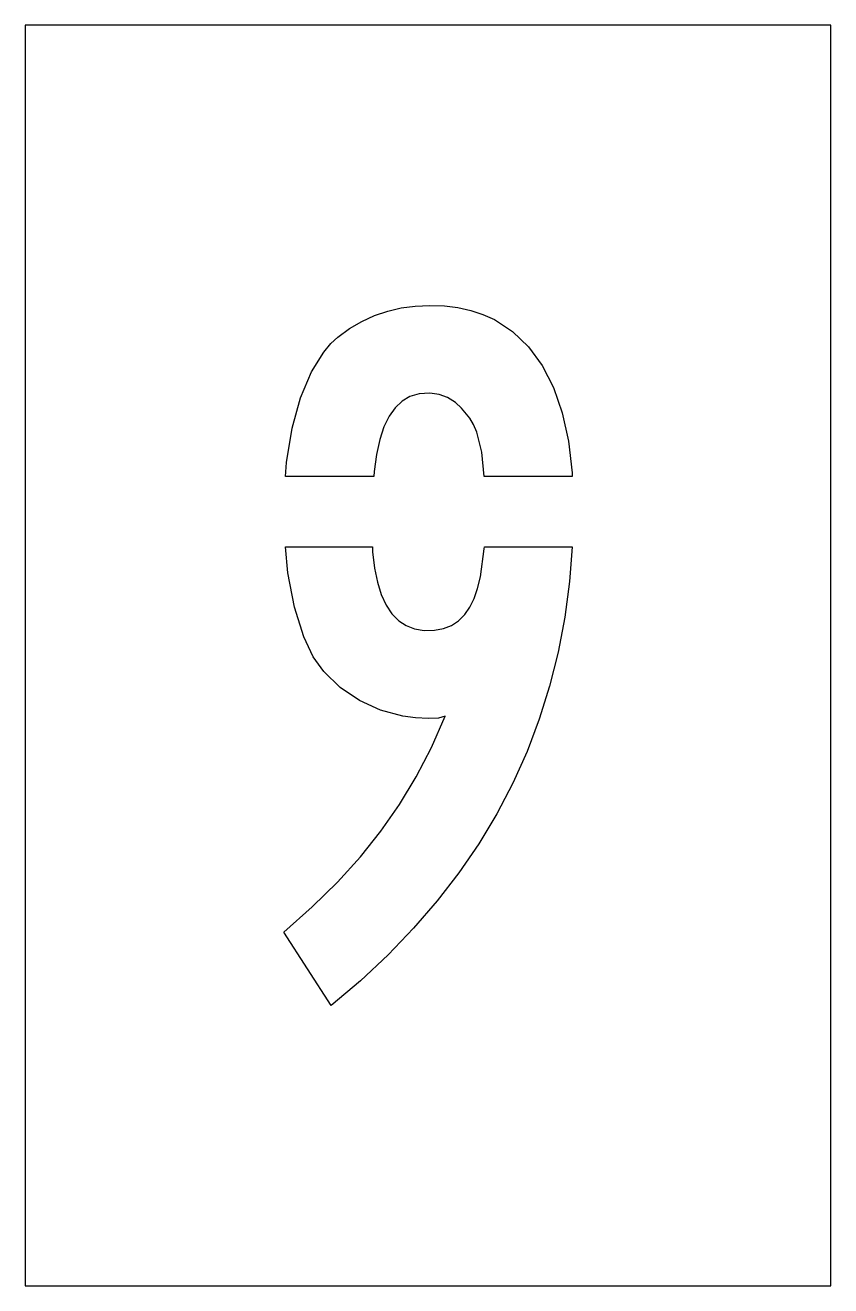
# Model space of a CAD drawing. Extents: x 0 to 5.75, y 0 to 9.
import ezdxf

# ---------------------------------------------------------------- set-up
doc = ezdxf.new("R2010")
doc.units = 0
doc.layers.add('CUT', color=7, linetype='Continuous')
doc.layers.add('OUTSIDE', color=1, linetype='Continuous')

msp = doc.modelspace()

# ---------------------------------------------------------------- linework, layer by layer
at = {"layer": 'CUT'}
for points in [[(3.2236, 6.0938), (3.2001, 6.1494), (3.1727, 6.1941), (3.1148, 6.2656), (3.0703, 6.3069), (3.014, 6.3419), (2.9539, 6.3639), (2.887, 6.3733), (2.811, 6.3675), (2.7465, 6.3482), (2.6904, 6.3159), (2.6403, 6.2692), (2.5972, 6.2083), (2.5609, 6.1329), (2.5311, 6.0429), (2.5072, 5.9359), (2.4897, 5.813), (2.4876, 5.7772), (1.8581, 5.7772), (1.8652, 5.8782), (1.905, 6.1224), (1.9648, 6.3394), (2.0438, 6.526), (2.1316, 6.6667), (2.1822, 6.7272), (2.2304, 6.773), (2.3147, 6.834), (2.4023, 6.8851), (2.4932, 6.9267), (2.5874, 6.9587), (2.6834, 6.9812), (2.7826, 6.9949), (2.887, 7), (2.9918, 6.9963), (3.0888, 6.9842), (3.1806, 6.9638), (3.2673, 6.9351), (3.3487, 6.8983), (3.4793, 6.8138), (3.5932, 6.7046), (3.6902, 6.571), (3.77, 6.4135), (3.8324, 6.2325), (3.8768, 6.0304), (3.9038, 5.8038), (3.9047, 5.7772), (3.2769, 5.7772), (3.2584, 5.9511)], [(3.7431, 4.2809), (3.6691, 4.0447), (3.5817, 3.8143), (3.4801, 3.5885), (3.3658, 3.37), (3.2373, 3.156), (3.0962, 2.9494), (2.9406, 2.7473), (2.7725, 2.5525), (2.5899, 2.3624), (2.3937, 2.1782), (2.1839, 2), (1.8453, 2.5257), (2.0479, 2.7049), (2.2291, 2.8828), (2.3922, 3.0625), (2.5387, 3.2459), (2.6711, 3.4358), (2.7906, 3.6341), (2.899, 3.844), (2.9973, 4.0672), (2.9493, 4.0536), (2.8776, 4.0508), (2.7861, 4.055), (2.6945, 4.0676), (2.5354, 4.1105), (2.385, 4.1792), (2.2483, 4.2722), (2.1308, 4.3856), (2.0556, 4.4905), (1.9884, 4.6342), (1.9225, 4.8457), (1.875, 5.0903), (1.8567, 5.2752), (2.479, 5.2752), (2.4799, 5.24), (2.4935, 5.1246), (2.5139, 5.0231), (2.541, 4.9351), (2.5757, 4.8592), (2.6173, 4.7968), (2.666, 4.7479), (2.7195, 4.7131), (2.7795, 4.6903), (2.8474, 4.6791), (2.9209, 4.6799), (2.9856, 4.6918), (3.0423, 4.7143), (3.0936, 4.7483), (3.1376, 4.793), (3.1727, 4.8441), (3.2034, 4.9065), (3.229, 4.9793), (3.2496, 5.0626), (3.2766, 5.2619), (3.2771, 5.2752), (3.9046, 5.2752), (3.8853, 5.0285), (3.8513, 4.7727), (3.8041, 4.5246)]]:
    msp.add_lwpolyline(points, close=True, dxfattribs=at)
at = {"layer": 'OUTSIDE'}
msp.add_lwpolyline([(0, 0), (5.75, 0), (5.75, 9), (0, 9)], close=True, dxfattribs=at)

doc.saveas('drawing.dxf')
